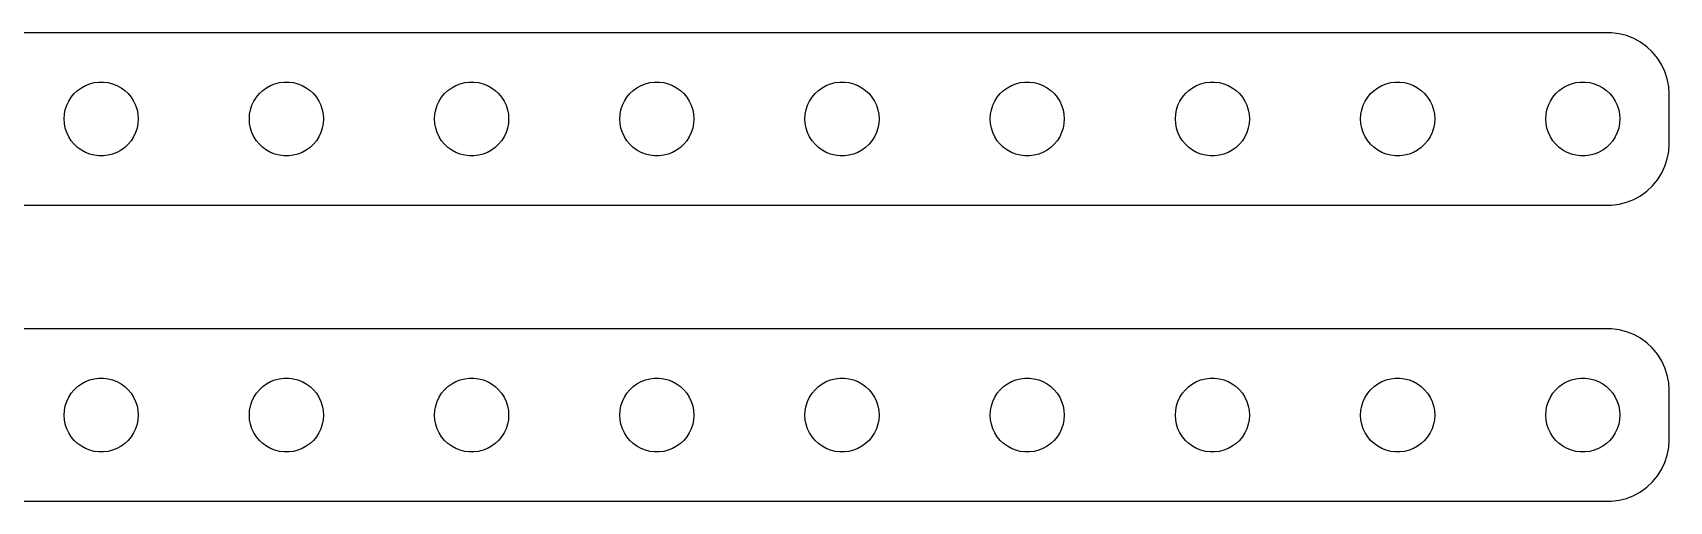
# Model space of a CAD drawing. Header units: metres. Extents: x -247 to 247, y 17 to 55.
# Drawn here: x 114.5 to 247, y 17 to 55 of the extents above; entities that cross this region are included whole.
import ezdxf

# ---------------------------------------------------------------- set-up
doc = ezdxf.new("R2010")
doc.units = ezdxf.units.M

msp = doc.modelspace()

# ---------------------------------------------------------------- linework, layer by layer
for p, q in [((242.314, 54.9901), (-242.314, 54.9901)), ((242.937, 54.9114), (242.314, 54.9901)), ((243.545, 54.7553), (242.937, 54.9114)), ((244.129, 54.5241), (243.545, 54.7553)), ((244.679, 54.2216), (244.129, 54.5241)), ((245.187, 53.8526), (244.679, 54.2216)), ((245.645, 53.4227), (245.187, 53.8526)), ((246.045, 52.9389), (245.645, 53.4227)), ((246.382, 52.4088), (246.045, 52.9389)), ((246.649, 51.8406), (246.382, 52.4088)), ((246.843, 51.2434), (246.649, 51.8406)), ((118.088, 50.3115), (118.393, 50.533)), ((118.393, 50.533), (118.723, 50.7145)), ((118.723, 50.7145), (119.073, 50.8532)), ((119.073, 50.8532), (119.438, 50.9469)), ((119.438, 50.9469), (119.812, 50.9941)), ((119.812, 50.9941), (120.188, 50.9941)), ((120.188, 50.9941), (120.562, 50.9469)), ((120.562, 50.9469), (120.927, 50.8532)), ((120.927, 50.8532), (121.277, 50.7145)), ((121.277, 50.7145), (121.607, 50.533)), ((121.607, 50.533), (121.912, 50.3115)), ((133.088, 50.3115), (133.393, 50.533)), ((133.393, 50.533), (133.723, 50.7145)), ((133.723, 50.7145), (134.073, 50.8532)), ((134.073, 50.8532), (134.438, 50.9469)), ((134.438, 50.9469), (134.812, 50.9941)), ((134.812, 50.9941), (135.188, 50.9941)), ((135.188, 50.9941), (135.562, 50.9469)), ((135.562, 50.9469), (135.927, 50.8532)), ((135.927, 50.8532), (136.277, 50.7145)), ((136.277, 50.7145), (136.607, 50.533)), ((136.607, 50.533), (136.912, 50.3115)), ((148.088, 50.3115), (148.393, 50.533)), ((148.393, 50.533), (148.723, 50.7145)), ((148.723, 50.7145), (149.073, 50.8532)), ((149.073, 50.8532), (149.438, 50.9469)), ((149.438, 50.9469), (149.812, 50.9941)), ((149.812, 50.9941), (150.188, 50.9941)), ((150.188, 50.9941), (150.562, 50.9469)), ((150.562, 50.9469), (150.927, 50.8532)), ((150.927, 50.8532), (151.277, 50.7145)), ((151.277, 50.7145), (151.607, 50.533)), ((151.607, 50.533), (151.912, 50.3115)), ((163.088, 50.3115), (163.393, 50.533)), ((163.393, 50.533), (163.723, 50.7145)), ((163.723, 50.7145), (164.073, 50.8532)), ((164.073, 50.8532), (164.438, 50.9469)), ((164.438, 50.9469), (164.812, 50.9941)), ((164.812, 50.9941), (165.188, 50.9941)), ((165.188, 50.9941), (165.562, 50.9469)), ((165.562, 50.9469), (165.927, 50.8532)), ((165.927, 50.8532), (166.277, 50.7145)), ((166.277, 50.7145), (166.607, 50.533)), ((166.607, 50.533), (166.912, 50.3115)), ((178.088, 50.3115), (178.393, 50.533)), ((178.393, 50.533), (178.723, 50.7145)), ((178.723, 50.7145), (179.073, 50.8532)), ((179.073, 50.8532), (179.438, 50.9469)), ((179.438, 50.9469), (179.812, 50.9941)), ((179.812, 50.9941), (180.188, 50.9941)), ((180.188, 50.9941), (180.562, 50.9469)), ((180.562, 50.9469), (180.927, 50.8532)), ((180.927, 50.8532), (181.277, 50.7145)), ((181.277, 50.7145), (181.607, 50.533)), ((181.607, 50.533), (181.912, 50.3115)), ((193.088, 50.3115), (193.393, 50.533)), ((193.393, 50.533), (193.723, 50.7145)), ((193.723, 50.7145), (194.073, 50.8532)), ((194.073, 50.8532), (194.438, 50.9469)), ((194.438, 50.9469), (194.812, 50.9941)), ((194.812, 50.9941), (195.188, 50.9941)), ((195.188, 50.9941), (195.562, 50.9469)), ((195.562, 50.9469), (195.927, 50.8532)), ((195.927, 50.8532), (196.277, 50.7145)), ((196.277, 50.7145), (196.607, 50.533)), ((196.607, 50.533), (196.912, 50.3115)), ((208.088, 50.3115), (208.393, 50.533)), ((208.393, 50.533), (208.723, 50.7145)), ((208.723, 50.7145), (209.073, 50.8532)), ((209.073, 50.8532), (209.438, 50.9469)), ((209.438, 50.9469), (209.812, 50.9941)), ((209.812, 50.9941), (210.188, 50.9941)), ((210.188, 50.9941), (210.562, 50.9469)), ((210.562, 50.9469), (210.927, 50.8532)), ((210.927, 50.8532), (211.277, 50.7145)), ((211.277, 50.7145), (211.607, 50.533)), ((211.607, 50.533), (211.912, 50.3115)), ((223.088, 50.3115), (223.393, 50.533)), ((223.393, 50.533), (223.723, 50.7145)), ((223.723, 50.7145), (224.073, 50.8532)), ((224.073, 50.8532), (224.438, 50.9469)), ((224.438, 50.9469), (224.812, 50.9941)), ((224.812, 50.9941), (225.188, 50.9941)), ((225.188, 50.9941), (225.562, 50.9469)), ((225.562, 50.9469), (225.927, 50.8532)), ((225.927, 50.8532), (226.277, 50.7145)), ((226.277, 50.7145), (226.607, 50.533)), ((226.607, 50.533), (226.912, 50.3115)), ((238.088, 50.3115), (238.393, 50.533)), ((238.393, 50.533), (238.723, 50.7145)), ((238.723, 50.7145), (239.073, 50.8532)), ((239.073, 50.8532), (239.438, 50.9469)), ((239.438, 50.9469), (239.812, 50.9941)), ((239.812, 50.9941), (240.188, 50.9941)), ((240.188, 50.9941), (240.562, 50.9469)), ((240.562, 50.9469), (240.927, 50.8532)), ((240.927, 50.8532), (241.277, 50.7145)), ((241.277, 50.7145), (241.607, 50.533)), ((241.607, 50.533), (241.912, 50.3115)), ((246.961, 50.6267), (246.843, 51.2434)), ((247, 50), (246.961, 50.6267)), ((117.094, 48.7461), (117.211, 49.1044)), ((117.211, 49.1044), (117.371, 49.4453)), ((117.371, 49.4453), (117.573, 49.7634)), ((117.573, 49.7634), (117.813, 50.0536)), ((117.813, 50.0536), (118.088, 50.3115)), ((121.912, 50.3115), (122.187, 50.0536)), ((122.187, 50.0536), (122.427, 49.7634)), ((122.427, 49.7634), (122.629, 49.4453)), ((122.629, 49.4453), (122.789, 49.1044)), ((122.789, 49.1044), (122.906, 48.7461)), ((132.094, 48.7461), (132.211, 49.1044)), ((132.211, 49.1044), (132.371, 49.4453)), ((132.371, 49.4453), (132.573, 49.7634)), ((132.573, 49.7634), (132.813, 50.0536)), ((132.813, 50.0536), (133.088, 50.3115)), ((136.912, 50.3115), (137.187, 50.0536)), ((137.187, 50.0536), (137.427, 49.7634)), ((137.427, 49.7634), (137.629, 49.4453)), ((137.629, 49.4453), (137.789, 49.1044)), ((137.789, 49.1044), (137.906, 48.7461)), ((147.094, 48.7461), (147.211, 49.1044)), ((147.211, 49.1044), (147.371, 49.4453)), ((147.371, 49.4453), (147.573, 49.7634)), ((147.573, 49.7634), (147.813, 50.0536)), ((147.813, 50.0536), (148.088, 50.3115)), ((151.912, 50.3115), (152.187, 50.0536)), ((152.187, 50.0536), (152.427, 49.7634)), ((152.427, 49.7634), (152.629, 49.4453)), ((152.629, 49.4453), (152.789, 49.1044)), ((152.789, 49.1044), (152.906, 48.7461)), ((162.094, 48.7461), (162.211, 49.1044)), ((162.211, 49.1044), (162.371, 49.4453)), ((162.371, 49.4453), (162.573, 49.7634)), ((162.573, 49.7634), (162.813, 50.0536)), ((162.813, 50.0536), (163.088, 50.3115)), ((166.912, 50.3115), (167.187, 50.0536)), ((167.187, 50.0536), (167.427, 49.7634)), ((167.427, 49.7634), (167.629, 49.4453)), ((167.629, 49.4453), (167.789, 49.1044)), ((167.789, 49.1044), (167.906, 48.7461)), ((177.094, 48.7461), (177.211, 49.1044)), ((177.211, 49.1044), (177.371, 49.4453)), ((177.371, 49.4453), (177.573, 49.7634)), ((177.573, 49.7634), (177.813, 50.0536)), ((177.813, 50.0536), (178.088, 50.3115)), ((181.912, 50.3115), (182.187, 50.0536)), ((182.187, 50.0536), (182.427, 49.7634)), ((182.427, 49.7634), (182.629, 49.4453)), ((182.629, 49.4453), (182.789, 49.1044)), ((182.789, 49.1044), (182.906, 48.7461)), ((192.094, 48.7461), (192.211, 49.1044)), ((192.211, 49.1044), (192.371, 49.4453)), ((192.371, 49.4453), (192.573, 49.7634)), ((192.573, 49.7634), (192.813, 50.0536)), ((192.813, 50.0536), (193.088, 50.3115)), ((196.912, 50.3115), (197.187, 50.0536)), ((197.187, 50.0536), (197.427, 49.7634)), ((197.427, 49.7634), (197.629, 49.4453)), ((197.629, 49.4453), (197.789, 49.1044)), ((197.789, 49.1044), (197.906, 48.7461)), ((207.094, 48.7461), (207.211, 49.1044)), ((207.211, 49.1044), (207.371, 49.4453)), ((207.371, 49.4453), (207.573, 49.7634)), ((207.573, 49.7634), (207.813, 50.0536)), ((207.813, 50.0536), (208.088, 50.3115)), ((211.912, 50.3115), (212.187, 50.0536)), ((212.187, 50.0536), (212.427, 49.7634)), ((212.427, 49.7634), (212.629, 49.4453)), ((212.629, 49.4453), (212.789, 49.1044)), ((212.789, 49.1044), (212.906, 48.7461)), ((222.094, 48.7461), (222.211, 49.1044)), ((222.211, 49.1044), (222.371, 49.4453)), ((222.371, 49.4453), (222.573, 49.7634)), ((222.573, 49.7634), (222.813, 50.0536)), ((222.813, 50.0536), (223.088, 50.3115)), ((226.912, 50.3115), (227.187, 50.0536)), ((227.187, 50.0536), (227.427, 49.7634)), ((227.427, 49.7634), (227.629, 49.4453)), ((227.629, 49.4453), (227.789, 49.1044)), ((227.789, 49.1044), (227.906, 48.7461)), ((237.094, 48.7461), (237.211, 49.1044)), ((237.211, 49.1044), (237.371, 49.4453)), ((237.371, 49.4453), (237.573, 49.7634)), ((237.573, 49.7634), (237.813, 50.0536)), ((237.813, 50.0536), (238.088, 50.3115)), ((241.912, 50.3115), (242.187, 50.0536)), ((242.187, 50.0536), (242.427, 49.7634)), ((242.427, 49.7634), (242.629, 49.4453)), ((242.629, 49.4453), (242.789, 49.1044)), ((242.789, 49.1044), (242.906, 48.7461)), ((247, 46), (247, 50)), ((117, 48), (117.024, 48.376)), ((117.024, 47.624), (117, 48)), ((117.024, 48.376), (117.094, 48.7461)), ((122.906, 48.7461), (122.976, 48.376)), ((122.976, 48.376), (123, 48)), ((123, 48), (122.976, 47.624)), ((132, 48), (132.024, 48.376)), ((132.024, 47.624), (132, 48)), ((132.024, 48.376), (132.094, 48.7461)), ((137.906, 48.7461), (137.976, 48.376)), ((137.976, 48.376), (138, 48)), ((138, 48), (137.976, 47.624)), ((147, 48), (147.024, 48.376)), ((147.024, 47.624), (147, 48)), ((147.024, 48.376), (147.094, 48.7461)), ((152.906, 48.7461), (152.976, 48.376)), ((152.976, 48.376), (153, 48)), ((153, 48), (152.976, 47.624)), ((162, 48), (162.024, 48.376)), ((162.024, 47.624), (162, 48)), ((162.024, 48.376), (162.094, 48.7461)), ((167.906, 48.7461), (167.976, 48.376)), ((167.976, 48.376), (168, 48)), ((168, 48), (167.976, 47.624)), ((177, 48), (177.024, 48.376)), ((177.024, 47.624), (177, 48)), ((177.024, 48.376), (177.094, 48.7461)), ((182.906, 48.7461), (182.976, 48.376)), ((182.976, 48.376), (183, 48)), ((183, 48), (182.976, 47.624)), ((192, 48), (192.024, 48.376)), ((192.024, 47.624), (192, 48)), ((192.024, 48.376), (192.094, 48.7461)), ((197.906, 48.7461), (197.976, 48.376)), ((197.976, 48.376), (198, 48)), ((198, 48), (197.976, 47.624)), ((207, 48), (207.024, 48.376)), ((207.024, 47.624), (207, 48)), ((207.024, 48.376), (207.094, 48.7461)), ((212.906, 48.7461), (212.976, 48.376)), ((212.976, 48.376), (213, 48)), ((213, 48), (212.976, 47.624)), ((222, 48), (222.024, 48.376)), ((222.024, 47.624), (222, 48)), ((222.024, 48.376), (222.094, 48.7461)), ((227.906, 48.7461), (227.976, 48.376)), ((227.976, 48.376), (228, 48)), ((228, 48), (227.976, 47.624)), ((237, 48), (237.024, 48.376)), ((237.024, 47.624), (237, 48)), ((237.024, 48.376), (237.094, 48.7461)), ((242.906, 48.7461), (242.976, 48.376)), ((242.976, 48.376), (243, 48)), ((243, 48), (242.976, 47.624)), ((117.094, 47.2539), (117.024, 47.624)), ((117.211, 46.8956), (117.094, 47.2539)), ((117.371, 46.5547), (117.211, 46.8956)), ((117.573, 46.2366), (117.371, 46.5547)), ((122.629, 46.5547), (122.427, 46.2366)), ((122.789, 46.8956), (122.629, 46.5547)), ((122.906, 47.2539), (122.789, 46.8956)), ((122.976, 47.624), (122.906, 47.2539)), ((132.094, 47.2539), (132.024, 47.624)), ((132.211, 46.8956), (132.094, 47.2539)), ((132.371, 46.5547), (132.211, 46.8956)), ((132.573, 46.2366), (132.371, 46.5547)), ((137.629, 46.5547), (137.427, 46.2366)), ((137.789, 46.8956), (137.629, 46.5547)), ((137.906, 47.2539), (137.789, 46.8956)), ((137.976, 47.624), (137.906, 47.2539)), ((147.094, 47.2539), (147.024, 47.624)), ((147.211, 46.8956), (147.094, 47.2539)), ((147.371, 46.5547), (147.211, 46.8956)), ((147.573, 46.2366), (147.371, 46.5547)), ((152.629, 46.5547), (152.427, 46.2366)), ((152.789, 46.8956), (152.629, 46.5547)), ((152.906, 47.2539), (152.789, 46.8956)), ((152.976, 47.624), (152.906, 47.2539)), ((162.094, 47.2539), (162.024, 47.624)), ((162.211, 46.8956), (162.094, 47.2539)), ((162.371, 46.5547), (162.211, 46.8956)), ((162.573, 46.2366), (162.371, 46.5547)), ((167.629, 46.5547), (167.427, 46.2366)), ((167.789, 46.8956), (167.629, 46.5547)), ((167.906, 47.2539), (167.789, 46.8956)), ((167.976, 47.624), (167.906, 47.2539)), ((177.094, 47.2539), (177.024, 47.624)), ((177.211, 46.8956), (177.094, 47.2539)), ((177.371, 46.5547), (177.211, 46.8956)), ((177.573, 46.2366), (177.371, 46.5547)), ((182.629, 46.5547), (182.427, 46.2366)), ((182.789, 46.8956), (182.629, 46.5547)), ((182.906, 47.2539), (182.789, 46.8956)), ((182.976, 47.624), (182.906, 47.2539)), ((192.094, 47.2539), (192.024, 47.624)), ((192.211, 46.8956), (192.094, 47.2539)), ((192.371, 46.5547), (192.211, 46.8956)), ((192.573, 46.2366), (192.371, 46.5547)), ((197.629, 46.5547), (197.427, 46.2366)), ((197.789, 46.8956), (197.629, 46.5547)), ((197.906, 47.2539), (197.789, 46.8956)), ((197.976, 47.624), (197.906, 47.2539)), ((207.094, 47.2539), (207.024, 47.624)), ((207.211, 46.8956), (207.094, 47.2539)), ((207.371, 46.5547), (207.211, 46.8956)), ((207.573, 46.2366), (207.371, 46.5547)), ((212.629, 46.5547), (212.427, 46.2366)), ((212.789, 46.8956), (212.629, 46.5547)), ((212.906, 47.2539), (212.789, 46.8956)), ((212.976, 47.624), (212.906, 47.2539)), ((222.094, 47.2539), (222.024, 47.624)), ((222.211, 46.8956), (222.094, 47.2539)), ((222.371, 46.5547), (222.211, 46.8956)), ((222.573, 46.2366), (222.371, 46.5547)), ((227.629, 46.5547), (227.427, 46.2366)), ((227.789, 46.8956), (227.629, 46.5547)), ((227.906, 47.2539), (227.789, 46.8956)), ((227.976, 47.624), (227.906, 47.2539)), ((237.094, 47.2539), (237.024, 47.624)), ((237.211, 46.8956), (237.094, 47.2539)), ((237.371, 46.5547), (237.211, 46.8956)), ((237.573, 46.2366), (237.371, 46.5547)), ((242.629, 46.5547), (242.427, 46.2366)), ((242.789, 46.8956), (242.629, 46.5547)), ((242.906, 47.2539), (242.789, 46.8956)), ((242.976, 47.624), (242.906, 47.2539)), ((117.813, 45.9464), (117.573, 46.2366)), ((118.088, 45.6885), (117.813, 45.9464)), ((118.393, 45.467), (118.088, 45.6885)), ((118.723, 45.2855), (118.393, 45.467)), ((119.073, 45.1468), (118.723, 45.2855)), ((119.438, 45.0531), (119.073, 45.1468)), ((120.927, 45.1468), (120.562, 45.0531)), ((121.277, 45.2855), (120.927, 45.1468)), ((121.607, 45.467), (121.277, 45.2855)), ((121.912, 45.6885), (121.607, 45.467)), ((122.187, 45.9464), (121.912, 45.6885)), ((122.427, 46.2366), (122.187, 45.9464)), ((132.813, 45.9464), (132.573, 46.2366)), ((133.088, 45.6885), (132.813, 45.9464)), ((133.393, 45.467), (133.088, 45.6885)), ((133.723, 45.2855), (133.393, 45.467)), ((134.073, 45.1468), (133.723, 45.2855)), ((134.438, 45.0531), (134.073, 45.1468)), ((135.927, 45.1468), (135.562, 45.0531)), ((136.277, 45.2855), (135.927, 45.1468)), ((136.607, 45.467), (136.277, 45.2855)), ((136.912, 45.6885), (136.607, 45.467)), ((137.187, 45.9464), (136.912, 45.6885)), ((137.427, 46.2366), (137.187, 45.9464)), ((147.813, 45.9464), (147.573, 46.2366)), ((148.088, 45.6885), (147.813, 45.9464)), ((148.393, 45.467), (148.088, 45.6885)), ((148.723, 45.2855), (148.393, 45.467)), ((149.073, 45.1468), (148.723, 45.2855)), ((149.438, 45.0531), (149.073, 45.1468)), ((150.927, 45.1468), (150.562, 45.0531)), ((151.277, 45.2855), (150.927, 45.1468)), ((151.607, 45.467), (151.277, 45.2855)), ((151.912, 45.6885), (151.607, 45.467)), ((152.187, 45.9464), (151.912, 45.6885)), ((152.427, 46.2366), (152.187, 45.9464)), ((162.813, 45.9464), (162.573, 46.2366)), ((163.088, 45.6885), (162.813, 45.9464)), ((163.393, 45.467), (163.088, 45.6885)), ((163.723, 45.2855), (163.393, 45.467)), ((164.073, 45.1468), (163.723, 45.2855)), ((164.438, 45.0531), (164.073, 45.1468)), ((165.927, 45.1468), (165.562, 45.0531)), ((166.277, 45.2855), (165.927, 45.1468)), ((166.607, 45.467), (166.277, 45.2855)), ((166.912, 45.6885), (166.607, 45.467)), ((167.187, 45.9464), (166.912, 45.6885)), ((167.427, 46.2366), (167.187, 45.9464)), ((177.813, 45.9464), (177.573, 46.2366)), ((178.088, 45.6885), (177.813, 45.9464)), ((178.393, 45.467), (178.088, 45.6885)), ((178.723, 45.2855), (178.393, 45.467)), ((179.073, 45.1468), (178.723, 45.2855)), ((179.438, 45.0531), (179.073, 45.1468)), ((180.927, 45.1468), (180.562, 45.0531)), ((181.277, 45.2855), (180.927, 45.1468)), ((181.607, 45.467), (181.277, 45.2855)), ((181.912, 45.6885), (181.607, 45.467)), ((182.187, 45.9464), (181.912, 45.6885)), ((182.427, 46.2366), (182.187, 45.9464)), ((192.813, 45.9464), (192.573, 46.2366)), ((193.088, 45.6885), (192.813, 45.9464)), ((193.393, 45.467), (193.088, 45.6885)), ((193.723, 45.2855), (193.393, 45.467)), ((194.073, 45.1468), (193.723, 45.2855)), ((194.438, 45.0531), (194.073, 45.1468)), ((195.927, 45.1468), (195.562, 45.0531)), ((196.277, 45.2855), (195.927, 45.1468)), ((196.607, 45.467), (196.277, 45.2855)), ((196.912, 45.6885), (196.607, 45.467)), ((197.187, 45.9464), (196.912, 45.6885)), ((197.427, 46.2366), (197.187, 45.9464)), ((207.813, 45.9464), (207.573, 46.2366)), ((208.088, 45.6885), (207.813, 45.9464)), ((208.393, 45.467), (208.088, 45.6885)), ((208.723, 45.2855), (208.393, 45.467)), ((209.073, 45.1468), (208.723, 45.2855)), ((209.438, 45.0531), (209.073, 45.1468)), ((210.927, 45.1468), (210.562, 45.0531)), ((211.277, 45.2855), (210.927, 45.1468)), ((211.607, 45.467), (211.277, 45.2855)), ((211.912, 45.6885), (211.607, 45.467)), ((212.187, 45.9464), (211.912, 45.6885)), ((212.427, 46.2366), (212.187, 45.9464)), ((222.813, 45.9464), (222.573, 46.2366)), ((223.088, 45.6885), (222.813, 45.9464)), ((223.393, 45.467), (223.088, 45.6885)), ((223.723, 45.2855), (223.393, 45.467)), ((224.073, 45.1468), (223.723, 45.2855)), ((224.438, 45.0531), (224.073, 45.1468)), ((225.927, 45.1468), (225.562, 45.0531)), ((226.277, 45.2855), (225.927, 45.1468)), ((226.607, 45.467), (226.277, 45.2855)), ((226.912, 45.6885), (226.607, 45.467)), ((227.187, 45.9464), (226.912, 45.6885)), ((227.427, 46.2366), (227.187, 45.9464)), ((237.813, 45.9464), (237.573, 46.2366)), ((238.088, 45.6885), (237.813, 45.9464)), ((238.393, 45.467), (238.088, 45.6885)), ((238.723, 45.2855), (238.393, 45.467)), ((239.073, 45.1468), (238.723, 45.2855)), ((239.438, 45.0531), (239.073, 45.1468)), ((240.927, 45.1468), (240.562, 45.0531)), ((241.277, 45.2855), (240.927, 45.1468)), ((241.607, 45.467), (241.277, 45.2855)), ((241.912, 45.6885), (241.607, 45.467)), ((242.187, 45.9464), (241.912, 45.6885)), ((242.427, 46.2366), (242.187, 45.9464)), ((246.843, 44.7566), (246.961, 45.3733)), ((246.961, 45.3733), (247, 46)), ((119.812, 45.0059), (119.438, 45.0531)), ((120.188, 45.0059), (119.812, 45.0059)), ((120.562, 45.0531), (120.188, 45.0059)), ((134.812, 45.0059), (134.438, 45.0531)), ((135.188, 45.0059), (134.812, 45.0059)), ((135.562, 45.0531), (135.188, 45.0059)), ((149.812, 45.0059), (149.438, 45.0531)), ((150.188, 45.0059), (149.812, 45.0059)), ((150.562, 45.0531), (150.188, 45.0059)), ((164.812, 45.0059), (164.438, 45.0531)), ((165.188, 45.0059), (164.812, 45.0059)), ((165.562, 45.0531), (165.188, 45.0059)), ((179.812, 45.0059), (179.438, 45.0531)), ((180.188, 45.0059), (179.812, 45.0059)), ((180.562, 45.0531), (180.188, 45.0059)), ((194.812, 45.0059), (194.438, 45.0531)), ((195.188, 45.0059), (194.812, 45.0059)), ((195.562, 45.0531), (195.188, 45.0059)), ((209.812, 45.0059), (209.438, 45.0531)), ((210.188, 45.0059), (209.812, 45.0059)), ((210.562, 45.0531), (210.188, 45.0059)), ((224.812, 45.0059), (224.438, 45.0531)), ((225.188, 45.0059), (224.812, 45.0059)), ((225.562, 45.0531), (225.188, 45.0059)), ((239.812, 45.0059), (239.438, 45.0531)), ((240.188, 45.0059), (239.812, 45.0059)), ((240.562, 45.0531), (240.188, 45.0059)), ((246.382, 43.5912), (246.649, 44.1594)), ((246.649, 44.1594), (246.843, 44.7566)), ((245.187, 42.1474), (245.645, 42.5773)), ((245.645, 42.5773), (246.045, 43.0611)), ((246.045, 43.0611), (246.382, 43.5912)), ((242.937, 41.0886), (243.545, 41.2447)), ((243.545, 41.2447), (244.129, 41.4759)), ((244.129, 41.4759), (244.679, 41.7784)), ((244.679, 41.7784), (245.187, 42.1474)), ((-242.314, 41.0099), (242.314, 41.0099)), ((242.314, 41.0099), (242.937, 41.0886)), ((242.314, 30.9901), (-242.314, 30.9901)), ((242.937, 30.9114), (242.314, 30.9901)), ((243.545, 30.7553), (242.937, 30.9114)), ((244.129, 30.5241), (243.545, 30.7553)), ((244.679, 30.2216), (244.129, 30.5241)), ((245.187, 29.8526), (244.679, 30.2216)), ((245.645, 29.4227), (245.187, 29.8526)), ((246.045, 28.9389), (245.645, 29.4227)), ((246.382, 28.4088), (246.045, 28.9389)), ((246.649, 27.8406), (246.382, 28.4088)), ((246.843, 27.2434), (246.649, 27.8406)), ((118.088, 26.3115), (118.393, 26.533)), ((118.393, 26.533), (118.723, 26.7145)), ((118.723, 26.7145), (119.073, 26.8532)), ((119.073, 26.8532), (119.438, 26.9469)), ((119.438, 26.9469), (119.812, 26.9941)), ((119.812, 26.9941), (120.188, 26.9941)), ((120.188, 26.9941), (120.562, 26.9469)), ((120.562, 26.9469), (120.927, 26.8532)), ((120.927, 26.8532), (121.277, 26.7145)), ((121.277, 26.7145), (121.607, 26.533)), ((121.607, 26.533), (121.912, 26.3115)), ((133.088, 26.3115), (133.393, 26.533)), ((133.393, 26.533), (133.723, 26.7145)), ((133.723, 26.7145), (134.073, 26.8532)), ((134.073, 26.8532), (134.438, 26.9469)), ((134.438, 26.9469), (134.812, 26.9941)), ((134.812, 26.9941), (135.188, 26.9941)), ((135.188, 26.9941), (135.562, 26.9469)), ((135.562, 26.9469), (135.927, 26.8532)), ((135.927, 26.8532), (136.277, 26.7145)), ((136.277, 26.7145), (136.607, 26.533)), ((136.607, 26.533), (136.912, 26.3115)), ((148.088, 26.3115), (148.393, 26.533)), ((148.393, 26.533), (148.723, 26.7145)), ((148.723, 26.7145), (149.073, 26.8532)), ((149.073, 26.8532), (149.438, 26.9469)), ((149.438, 26.9469), (149.812, 26.9941)), ((149.812, 26.9941), (150.188, 26.9941)), ((150.188, 26.9941), (150.562, 26.9469)), ((150.562, 26.9469), (150.927, 26.8532)), ((150.927, 26.8532), (151.277, 26.7145)), ((151.277, 26.7145), (151.607, 26.533)), ((151.607, 26.533), (151.912, 26.3115)), ((163.088, 26.3115), (163.393, 26.533)), ((163.393, 26.533), (163.723, 26.7145)), ((163.723, 26.7145), (164.073, 26.8532)), ((164.073, 26.8532), (164.438, 26.9469)), ((164.438, 26.9469), (164.812, 26.9941)), ((164.812, 26.9941), (165.188, 26.9941)), ((165.188, 26.9941), (165.562, 26.9469)), ((165.562, 26.9469), (165.927, 26.8532)), ((165.927, 26.8532), (166.277, 26.7145)), ((166.277, 26.7145), (166.607, 26.533)), ((166.607, 26.533), (166.912, 26.3115)), ((178.088, 26.3115), (178.393, 26.533)), ((178.393, 26.533), (178.723, 26.7145)), ((178.723, 26.7145), (179.073, 26.8532)), ((179.073, 26.8532), (179.438, 26.9469)), ((179.438, 26.9469), (179.812, 26.9941)), ((179.812, 26.9941), (180.188, 26.9941)), ((180.188, 26.9941), (180.562, 26.9469)), ((180.562, 26.9469), (180.927, 26.8532)), ((180.927, 26.8532), (181.277, 26.7145)), ((181.277, 26.7145), (181.607, 26.533)), ((181.607, 26.533), (181.912, 26.3115)), ((193.088, 26.3115), (193.393, 26.533)), ((193.393, 26.533), (193.723, 26.7145)), ((193.723, 26.7145), (194.073, 26.8532)), ((194.073, 26.8532), (194.438, 26.9469)), ((194.438, 26.9469), (194.812, 26.9941)), ((194.812, 26.9941), (195.188, 26.9941)), ((195.188, 26.9941), (195.562, 26.9469)), ((195.562, 26.9469), (195.927, 26.8532)), ((195.927, 26.8532), (196.277, 26.7145)), ((196.277, 26.7145), (196.607, 26.533)), ((196.607, 26.533), (196.912, 26.3115)), ((208.088, 26.3115), (208.393, 26.533)), ((208.393, 26.533), (208.723, 26.7145)), ((208.723, 26.7145), (209.073, 26.8532)), ((209.073, 26.8532), (209.438, 26.9469)), ((209.438, 26.9469), (209.812, 26.9941)), ((209.812, 26.9941), (210.188, 26.9941)), ((210.188, 26.9941), (210.562, 26.9469)), ((210.562, 26.9469), (210.927, 26.8532)), ((210.927, 26.8532), (211.277, 26.7145)), ((211.277, 26.7145), (211.607, 26.533)), ((211.607, 26.533), (211.912, 26.3115)), ((223.088, 26.3115), (223.393, 26.533)), ((223.393, 26.533), (223.723, 26.7145)), ((223.723, 26.7145), (224.073, 26.8532)), ((224.073, 26.8532), (224.438, 26.9469)), ((224.438, 26.9469), (224.812, 26.9941)), ((224.812, 26.9941), (225.188, 26.9941)), ((225.188, 26.9941), (225.562, 26.9469)), ((225.562, 26.9469), (225.927, 26.8532)), ((225.927, 26.8532), (226.277, 26.7145)), ((226.277, 26.7145), (226.607, 26.533)), ((226.607, 26.533), (226.912, 26.3115)), ((238.088, 26.3115), (238.393, 26.533)), ((238.393, 26.533), (238.723, 26.7145)), ((238.723, 26.7145), (239.073, 26.8532)), ((239.073, 26.8532), (239.438, 26.9469)), ((239.438, 26.9469), (239.812, 26.9941)), ((239.812, 26.9941), (240.188, 26.9941)), ((240.188, 26.9941), (240.562, 26.9469)), ((240.562, 26.9469), (240.927, 26.8532)), ((240.927, 26.8532), (241.277, 26.7145)), ((241.277, 26.7145), (241.607, 26.533)), ((241.607, 26.533), (241.912, 26.3115)), ((246.961, 26.6267), (246.843, 27.2434)), ((247, 26), (246.961, 26.6267)), ((117.211, 25.1044), (117.371, 25.4453)), ((117.371, 25.4453), (117.573, 25.7634)), ((117.573, 25.7634), (117.813, 26.0536)), ((117.813, 26.0536), (118.088, 26.3115)), ((121.912, 26.3115), (122.187, 26.0536)), ((122.187, 26.0536), (122.427, 25.7634)), ((122.427, 25.7634), (122.629, 25.4453)), ((122.629, 25.4453), (122.789, 25.1044)), ((132.211, 25.1044), (132.371, 25.4453)), ((132.371, 25.4453), (132.573, 25.7634)), ((132.573, 25.7634), (132.813, 26.0536)), ((132.813, 26.0536), (133.088, 26.3115)), ((136.912, 26.3115), (137.187, 26.0536)), ((137.187, 26.0536), (137.427, 25.7634)), ((137.427, 25.7634), (137.629, 25.4453)), ((137.629, 25.4453), (137.789, 25.1044)), ((147.211, 25.1044), (147.371, 25.4453)), ((147.371, 25.4453), (147.573, 25.7634)), ((147.573, 25.7634), (147.813, 26.0536)), ((147.813, 26.0536), (148.088, 26.3115)), ((151.912, 26.3115), (152.187, 26.0536)), ((152.187, 26.0536), (152.427, 25.7634)), ((152.427, 25.7634), (152.629, 25.4453)), ((152.629, 25.4453), (152.789, 25.1044)), ((162.211, 25.1044), (162.371, 25.4453)), ((162.371, 25.4453), (162.573, 25.7634)), ((162.573, 25.7634), (162.813, 26.0536)), ((162.813, 26.0536), (163.088, 26.3115)), ((166.912, 26.3115), (167.187, 26.0536)), ((167.187, 26.0536), (167.427, 25.7634)), ((167.427, 25.7634), (167.629, 25.4453)), ((167.629, 25.4453), (167.789, 25.1044)), ((177.211, 25.1044), (177.371, 25.4453)), ((177.371, 25.4453), (177.573, 25.7634)), ((177.573, 25.7634), (177.813, 26.0536)), ((177.813, 26.0536), (178.088, 26.3115)), ((181.912, 26.3115), (182.187, 26.0536)), ((182.187, 26.0536), (182.427, 25.7634)), ((182.427, 25.7634), (182.629, 25.4453)), ((182.629, 25.4453), (182.789, 25.1044)), ((192.211, 25.1044), (192.371, 25.4453)), ((192.371, 25.4453), (192.573, 25.7634)), ((192.573, 25.7634), (192.813, 26.0536)), ((192.813, 26.0536), (193.088, 26.3115)), ((196.912, 26.3115), (197.187, 26.0536)), ((197.187, 26.0536), (197.427, 25.7634)), ((197.427, 25.7634), (197.629, 25.4453)), ((197.629, 25.4453), (197.789, 25.1044)), ((207.211, 25.1044), (207.371, 25.4453)), ((207.371, 25.4453), (207.573, 25.7634)), ((207.573, 25.7634), (207.813, 26.0536)), ((207.813, 26.0536), (208.088, 26.3115)), ((211.912, 26.3115), (212.187, 26.0536)), ((212.187, 26.0536), (212.427, 25.7634)), ((212.427, 25.7634), (212.629, 25.4453)), ((212.629, 25.4453), (212.789, 25.1044)), ((222.211, 25.1044), (222.371, 25.4453)), ((222.371, 25.4453), (222.573, 25.7634)), ((222.573, 25.7634), (222.813, 26.0536)), ((222.813, 26.0536), (223.088, 26.3115)), ((226.912, 26.3115), (227.187, 26.0536)), ((227.187, 26.0536), (227.427, 25.7634)), ((227.427, 25.7634), (227.629, 25.4453)), ((227.629, 25.4453), (227.789, 25.1044)), ((237.211, 25.1044), (237.371, 25.4453)), ((237.371, 25.4453), (237.573, 25.7634)), ((237.573, 25.7634), (237.813, 26.0536)), ((237.813, 26.0536), (238.088, 26.3115)), ((241.912, 26.3115), (242.187, 26.0536)), ((242.187, 26.0536), (242.427, 25.7634)), ((242.427, 25.7634), (242.629, 25.4453)), ((242.629, 25.4453), (242.789, 25.1044)), ((247, 22), (247, 26)), ((117, 24), (117.024, 24.376)), ((117.024, 23.624), (117, 24)), ((117.024, 24.376), (117.094, 24.7461)), ((117.094, 24.7461), (117.211, 25.1044)), ((122.789, 25.1044), (122.906, 24.7461)), ((122.906, 24.7461), (122.976, 24.376)), ((122.976, 24.376), (123, 24)), ((123, 24), (122.976, 23.624)), ((132, 24), (132.024, 24.376)), ((132.024, 23.624), (132, 24)), ((132.024, 24.376), (132.094, 24.7461)), ((132.094, 24.7461), (132.211, 25.1044)), ((137.789, 25.1044), (137.906, 24.7461)), ((137.906, 24.7461), (137.976, 24.376)), ((137.976, 24.376), (138, 24)), ((138, 24), (137.976, 23.624)), ((147, 24), (147.024, 24.376)), ((147.024, 23.624), (147, 24)), ((147.024, 24.376), (147.094, 24.7461)), ((147.094, 24.7461), (147.211, 25.1044)), ((152.789, 25.1044), (152.906, 24.7461)), ((152.906, 24.7461), (152.976, 24.376)), ((152.976, 24.376), (153, 24)), ((153, 24), (152.976, 23.624)), ((162, 24), (162.024, 24.376)), ((162.024, 23.624), (162, 24)), ((162.024, 24.376), (162.094, 24.7461)), ((162.094, 24.7461), (162.211, 25.1044)), ((167.789, 25.1044), (167.906, 24.7461)), ((167.906, 24.7461), (167.976, 24.376)), ((167.976, 24.376), (168, 24)), ((168, 24), (167.976, 23.624)), ((177, 24), (177.024, 24.376)), ((177.024, 23.624), (177, 24)), ((177.024, 24.376), (177.094, 24.7461)), ((177.094, 24.7461), (177.211, 25.1044)), ((182.789, 25.1044), (182.906, 24.7461)), ((182.906, 24.7461), (182.976, 24.376)), ((182.976, 24.376), (183, 24)), ((183, 24), (182.976, 23.624)), ((192, 24), (192.024, 24.376)), ((192.024, 23.624), (192, 24)), ((192.024, 24.376), (192.094, 24.7461)), ((192.094, 24.7461), (192.211, 25.1044)), ((197.789, 25.1044), (197.906, 24.7461)), ((197.906, 24.7461), (197.976, 24.376)), ((197.976, 24.376), (198, 24)), ((198, 24), (197.976, 23.624)), ((207, 24), (207.024, 24.376)), ((207.024, 23.624), (207, 24)), ((207.024, 24.376), (207.094, 24.7461)), ((207.094, 24.7461), (207.211, 25.1044)), ((212.789, 25.1044), (212.906, 24.7461)), ((212.906, 24.7461), (212.976, 24.376)), ((212.976, 24.376), (213, 24)), ((213, 24), (212.976, 23.624)), ((222, 24), (222.024, 24.376)), ((222.024, 23.624), (222, 24)), ((222.024, 24.376), (222.094, 24.7461)), ((222.094, 24.7461), (222.211, 25.1044)), ((227.789, 25.1044), (227.906, 24.7461)), ((227.906, 24.7461), (227.976, 24.376)), ((227.976, 24.376), (228, 24)), ((228, 24), (227.976, 23.624)), ((237, 24), (237.024, 24.376)), ((237.024, 23.624), (237, 24)), ((237.024, 24.376), (237.094, 24.7461)), ((237.094, 24.7461), (237.211, 25.1044)), ((242.789, 25.1044), (242.906, 24.7461)), ((242.906, 24.7461), (242.976, 24.376)), ((242.976, 24.376), (243, 24)), ((243, 24), (242.976, 23.624)), ((117.094, 23.2539), (117.024, 23.624)), ((117.211, 22.8956), (117.094, 23.2539)), ((117.371, 22.5547), (117.211, 22.8956)), ((117.573, 22.2366), (117.371, 22.5547)), ((122.629, 22.5547), (122.427, 22.2366)), ((122.789, 22.8956), (122.629, 22.5547)), ((122.906, 23.2539), (122.789, 22.8956)), ((122.976, 23.624), (122.906, 23.2539)), ((132.094, 23.2539), (132.024, 23.624)), ((132.211, 22.8956), (132.094, 23.2539)), ((132.371, 22.5547), (132.211, 22.8956)), ((132.573, 22.2366), (132.371, 22.5547)), ((137.629, 22.5547), (137.427, 22.2366)), ((137.789, 22.8956), (137.629, 22.5547)), ((137.906, 23.2539), (137.789, 22.8956)), ((137.976, 23.624), (137.906, 23.2539)), ((147.094, 23.2539), (147.024, 23.624)), ((147.211, 22.8956), (147.094, 23.2539)), ((147.371, 22.5547), (147.211, 22.8956)), ((147.573, 22.2366), (147.371, 22.5547)), ((152.629, 22.5547), (152.427, 22.2366)), ((152.789, 22.8956), (152.629, 22.5547)), ((152.906, 23.2539), (152.789, 22.8956)), ((152.976, 23.624), (152.906, 23.2539)), ((162.094, 23.2539), (162.024, 23.624)), ((162.211, 22.8956), (162.094, 23.2539)), ((162.371, 22.5547), (162.211, 22.8956)), ((162.573, 22.2366), (162.371, 22.5547)), ((167.629, 22.5547), (167.427, 22.2366)), ((167.789, 22.8956), (167.629, 22.5547)), ((167.906, 23.2539), (167.789, 22.8956)), ((167.976, 23.624), (167.906, 23.2539)), ((177.094, 23.2539), (177.024, 23.624)), ((177.211, 22.8956), (177.094, 23.2539)), ((177.371, 22.5547), (177.211, 22.8956)), ((177.573, 22.2366), (177.371, 22.5547)), ((182.629, 22.5547), (182.427, 22.2366)), ((182.789, 22.8956), (182.629, 22.5547)), ((182.906, 23.2539), (182.789, 22.8956)), ((182.976, 23.624), (182.906, 23.2539)), ((192.094, 23.2539), (192.024, 23.624)), ((192.211, 22.8956), (192.094, 23.2539)), ((192.371, 22.5547), (192.211, 22.8956)), ((192.573, 22.2366), (192.371, 22.5547)), ((197.629, 22.5547), (197.427, 22.2366)), ((197.789, 22.8956), (197.629, 22.5547)), ((197.906, 23.2539), (197.789, 22.8956)), ((197.976, 23.624), (197.906, 23.2539)), ((207.094, 23.2539), (207.024, 23.624)), ((207.211, 22.8956), (207.094, 23.2539)), ((207.371, 22.5547), (207.211, 22.8956)), ((207.573, 22.2366), (207.371, 22.5547)), ((212.629, 22.5547), (212.427, 22.2366)), ((212.789, 22.8956), (212.629, 22.5547)), ((212.906, 23.2539), (212.789, 22.8956)), ((212.976, 23.624), (212.906, 23.2539)), ((222.094, 23.2539), (222.024, 23.624)), ((222.211, 22.8956), (222.094, 23.2539)), ((222.371, 22.5547), (222.211, 22.8956)), ((222.573, 22.2366), (222.371, 22.5547)), ((227.629, 22.5547), (227.427, 22.2366)), ((227.789, 22.8956), (227.629, 22.5547)), ((227.906, 23.2539), (227.789, 22.8956)), ((227.976, 23.624), (227.906, 23.2539)), ((237.094, 23.2539), (237.024, 23.624)), ((237.211, 22.8956), (237.094, 23.2539)), ((237.371, 22.5547), (237.211, 22.8956)), ((237.573, 22.2366), (237.371, 22.5547)), ((242.629, 22.5547), (242.427, 22.2366)), ((242.789, 22.8956), (242.629, 22.5547)), ((242.906, 23.2539), (242.789, 22.8956)), ((242.976, 23.624), (242.906, 23.2539)), ((117.813, 21.9464), (117.573, 22.2366)), ((118.088, 21.6885), (117.813, 21.9464)), ((118.393, 21.467), (118.088, 21.6885)), ((118.723, 21.2855), (118.393, 21.467)), ((119.073, 21.1468), (118.723, 21.2855)), ((121.277, 21.2855), (120.927, 21.1468)), ((121.607, 21.467), (121.277, 21.2855)), ((121.912, 21.6885), (121.607, 21.467)), ((122.187, 21.9464), (121.912, 21.6885)), ((122.427, 22.2366), (122.187, 21.9464)), ((132.813, 21.9464), (132.573, 22.2366)), ((133.088, 21.6885), (132.813, 21.9464)), ((133.393, 21.467), (133.088, 21.6885)), ((133.723, 21.2855), (133.393, 21.467)), ((134.073, 21.1468), (133.723, 21.2855)), ((136.277, 21.2855), (135.927, 21.1468)), ((136.607, 21.467), (136.277, 21.2855)), ((136.912, 21.6885), (136.607, 21.467)), ((137.187, 21.9464), (136.912, 21.6885)), ((137.427, 22.2366), (137.187, 21.9464)), ((147.813, 21.9464), (147.573, 22.2366)), ((148.088, 21.6885), (147.813, 21.9464)), ((148.393, 21.467), (148.088, 21.6885)), ((148.723, 21.2855), (148.393, 21.467)), ((149.073, 21.1468), (148.723, 21.2855)), ((151.277, 21.2855), (150.927, 21.1468)), ((151.607, 21.467), (151.277, 21.2855)), ((151.912, 21.6885), (151.607, 21.467)), ((152.187, 21.9464), (151.912, 21.6885)), ((152.427, 22.2366), (152.187, 21.9464)), ((162.813, 21.9464), (162.573, 22.2366)), ((163.088, 21.6885), (162.813, 21.9464)), ((163.393, 21.467), (163.088, 21.6885)), ((163.723, 21.2855), (163.393, 21.467)), ((164.073, 21.1468), (163.723, 21.2855)), ((166.277, 21.2855), (165.927, 21.1468)), ((166.607, 21.467), (166.277, 21.2855)), ((166.912, 21.6885), (166.607, 21.467)), ((167.187, 21.9464), (166.912, 21.6885)), ((167.427, 22.2366), (167.187, 21.9464)), ((177.813, 21.9464), (177.573, 22.2366)), ((178.088, 21.6885), (177.813, 21.9464)), ((178.393, 21.467), (178.088, 21.6885)), ((178.723, 21.2855), (178.393, 21.467)), ((179.073, 21.1468), (178.723, 21.2855)), ((181.277, 21.2855), (180.927, 21.1468)), ((181.607, 21.467), (181.277, 21.2855)), ((181.912, 21.6885), (181.607, 21.467)), ((182.187, 21.9464), (181.912, 21.6885)), ((182.427, 22.2366), (182.187, 21.9464)), ((192.813, 21.9464), (192.573, 22.2366)), ((193.088, 21.6885), (192.813, 21.9464)), ((193.393, 21.467), (193.088, 21.6885)), ((193.723, 21.2855), (193.393, 21.467)), ((194.073, 21.1468), (193.723, 21.2855)), ((196.277, 21.2855), (195.927, 21.1468)), ((196.607, 21.467), (196.277, 21.2855)), ((196.912, 21.6885), (196.607, 21.467)), ((197.187, 21.9464), (196.912, 21.6885)), ((197.427, 22.2366), (197.187, 21.9464)), ((207.813, 21.9464), (207.573, 22.2366)), ((208.088, 21.6885), (207.813, 21.9464)), ((208.393, 21.467), (208.088, 21.6885)), ((208.723, 21.2855), (208.393, 21.467)), ((209.073, 21.1468), (208.723, 21.2855)), ((211.277, 21.2855), (210.927, 21.1468)), ((211.607, 21.467), (211.277, 21.2855)), ((211.912, 21.6885), (211.607, 21.467)), ((212.187, 21.9464), (211.912, 21.6885)), ((212.427, 22.2366), (212.187, 21.9464)), ((222.813, 21.9464), (222.573, 22.2366)), ((223.088, 21.6885), (222.813, 21.9464)), ((223.393, 21.467), (223.088, 21.6885)), ((223.723, 21.2855), (223.393, 21.467)), ((224.073, 21.1468), (223.723, 21.2855)), ((226.277, 21.2855), (225.927, 21.1468)), ((226.607, 21.467), (226.277, 21.2855)), ((226.912, 21.6885), (226.607, 21.467)), ((227.187, 21.9464), (226.912, 21.6885)), ((227.427, 22.2366), (227.187, 21.9464)), ((237.813, 21.9464), (237.573, 22.2366)), ((238.088, 21.6885), (237.813, 21.9464)), ((238.393, 21.467), (238.088, 21.6885)), ((238.723, 21.2855), (238.393, 21.467)), ((239.073, 21.1468), (238.723, 21.2855)), ((241.277, 21.2855), (240.927, 21.1468)), ((241.607, 21.467), (241.277, 21.2855)), ((241.912, 21.6885), (241.607, 21.467)), ((242.187, 21.9464), (241.912, 21.6885)), ((242.427, 22.2366), (242.187, 21.9464)), ((246.843, 20.7566), (246.961, 21.3733)), ((246.961, 21.3733), (247, 22)), ((119.438, 21.0531), (119.073, 21.1468)), ((119.812, 21.0059), (119.438, 21.0531)), ((120.188, 21.0059), (119.812, 21.0059)), ((120.562, 21.0531), (120.188, 21.0059)), ((120.927, 21.1468), (120.562, 21.0531)), ((134.438, 21.0531), (134.073, 21.1468)), ((134.812, 21.0059), (134.438, 21.0531)), ((135.188, 21.0059), (134.812, 21.0059)), ((135.562, 21.0531), (135.188, 21.0059)), ((135.927, 21.1468), (135.562, 21.0531)), ((149.438, 21.0531), (149.073, 21.1468)), ((149.812, 21.0059), (149.438, 21.0531)), ((150.188, 21.0059), (149.812, 21.0059)), ((150.562, 21.0531), (150.188, 21.0059)), ((150.927, 21.1468), (150.562, 21.0531)), ((164.438, 21.0531), (164.073, 21.1468)), ((164.812, 21.0059), (164.438, 21.0531)), ((165.188, 21.0059), (164.812, 21.0059)), ((165.562, 21.0531), (165.188, 21.0059)), ((165.927, 21.1468), (165.562, 21.0531)), ((179.438, 21.0531), (179.073, 21.1468)), ((179.812, 21.0059), (179.438, 21.0531)), ((180.188, 21.0059), (179.812, 21.0059)), ((180.562, 21.0531), (180.188, 21.0059)), ((180.927, 21.1468), (180.562, 21.0531)), ((194.438, 21.0531), (194.073, 21.1468)), ((194.812, 21.0059), (194.438, 21.0531)), ((195.188, 21.0059), (194.812, 21.0059)), ((195.562, 21.0531), (195.188, 21.0059)), ((195.927, 21.1468), (195.562, 21.0531)), ((209.438, 21.0531), (209.073, 21.1468)), ((209.812, 21.0059), (209.438, 21.0531)), ((210.188, 21.0059), (209.812, 21.0059)), ((210.562, 21.0531), (210.188, 21.0059)), ((210.927, 21.1468), (210.562, 21.0531)), ((224.438, 21.0531), (224.073, 21.1468)), ((224.812, 21.0059), (224.438, 21.0531)), ((225.188, 21.0059), (224.812, 21.0059)), ((225.562, 21.0531), (225.188, 21.0059)), ((225.927, 21.1468), (225.562, 21.0531)), ((239.438, 21.0531), (239.073, 21.1468)), ((239.812, 21.0059), (239.438, 21.0531)), ((240.188, 21.0059), (239.812, 21.0059)), ((240.562, 21.0531), (240.188, 21.0059)), ((240.927, 21.1468), (240.562, 21.0531)), ((246.382, 19.5912), (246.649, 20.1594)), ((246.649, 20.1594), (246.843, 20.7566)), ((245.187, 18.1474), (245.645, 18.5773)), ((245.645, 18.5773), (246.045, 19.0611)), ((246.045, 19.0611), (246.382, 19.5912)), ((242.937, 17.0886), (243.545, 17.2447)), ((243.545, 17.2447), (244.129, 17.4759)), ((244.129, 17.4759), (244.679, 17.7784)), ((244.679, 17.7784), (245.187, 18.1474)), ((-242.314, 17.0099), (242.314, 17.0099)), ((242.314, 17.0099), (242.937, 17.0886))]:
    msp.add_line(p, q)

doc.saveas('drawing.dxf')
